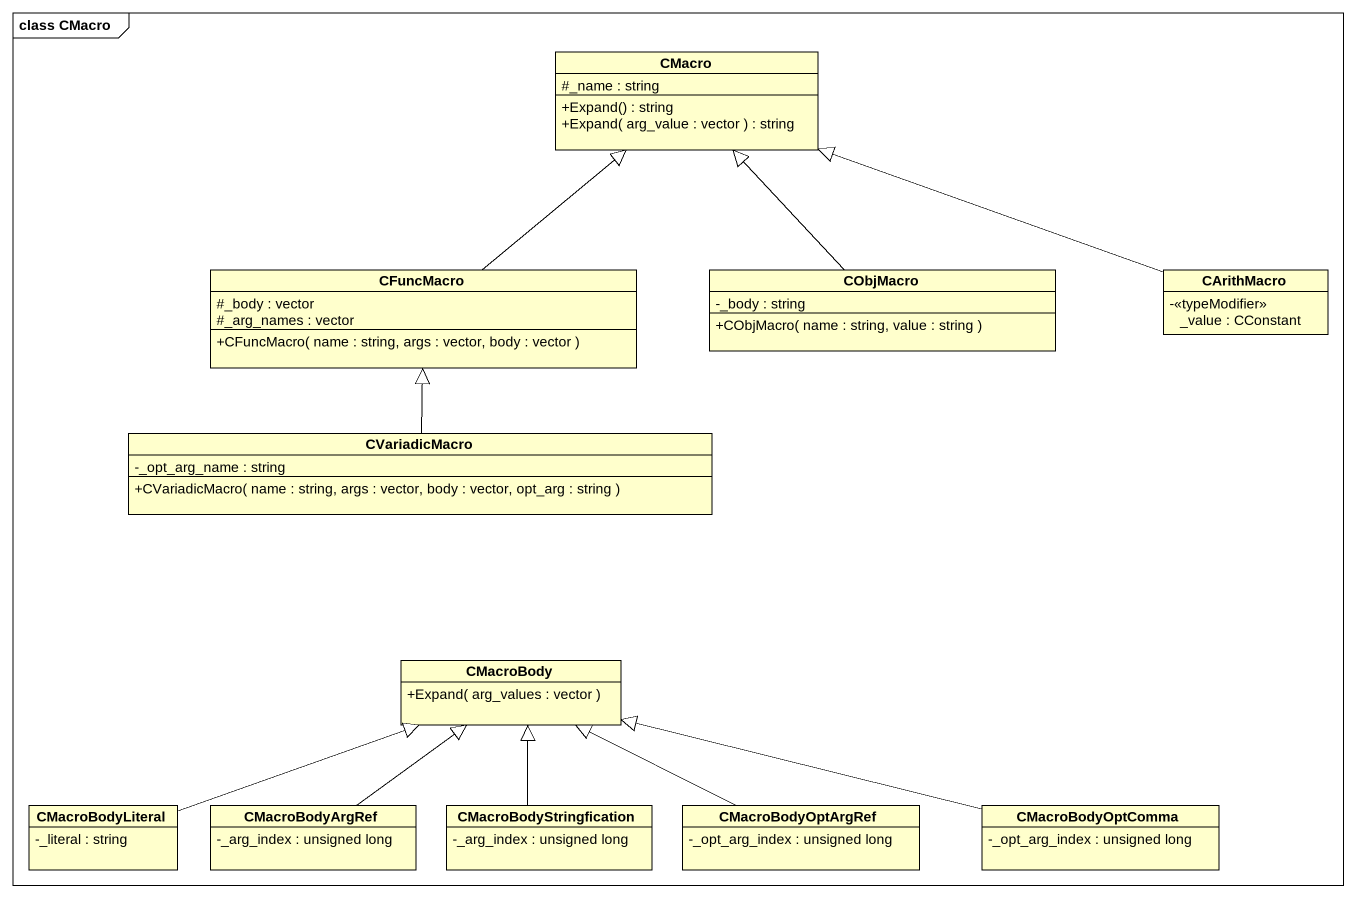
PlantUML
@startuml
mainframe class CMacro
hide circle
hide empty members
skinparam classAttributeIconSize 0
class CMacro {
  #_name : string
  +Expand() : string
  +Expand( arg_value : vector ) : string
}
class CFuncMacro {
  #_body : vector
  #_arg_names : vector
  +CFuncMacro( name : string, args : vector, body : vector )
}
class CObjMacro {
  -_body : string
  +CObjMacro( name : string, value : string )
}
class CArithMacro {
  -<<typeModifier>> _value : CConstant
}
class CVariadicMacro {
  -_opt_arg_name : string
  +CVariadicMacro( name : string, args : vector, body : vector, opt_arg : string )
}
class CMacroBody {
  +Expand( arg_values : vector )
}
class CMacroBodyLiteral {
  -_literal : string
}
class CMacroBodyArgRef {
  -_arg_index : unsigned long
}
class CMacroBodyStringfication {
  -_arg_index : unsigned long
}
class CMacroBodyOptArgRef {
  -_opt_arg_index : unsigned long
}
class CMacroBodyOptComma {
  -_opt_arg_index : unsigned long
}
CFuncMacro -up-|> CMacro
CObjMacro -up-|> CMacro
CArithMacro -left-|> CMacro
CVariadicMacro -up-|> CFuncMacro
CMacroBodyLiteral -right-|> CMacroBody
CMacroBodyArgRef -up-|> CMacroBody
CMacroBodyStringfication -up-|> CMacroBody
CMacroBodyOptArgRef -left-|> CMacroBody
CMacroBodyOptComma -left-|> CMacroBody
@enduml
